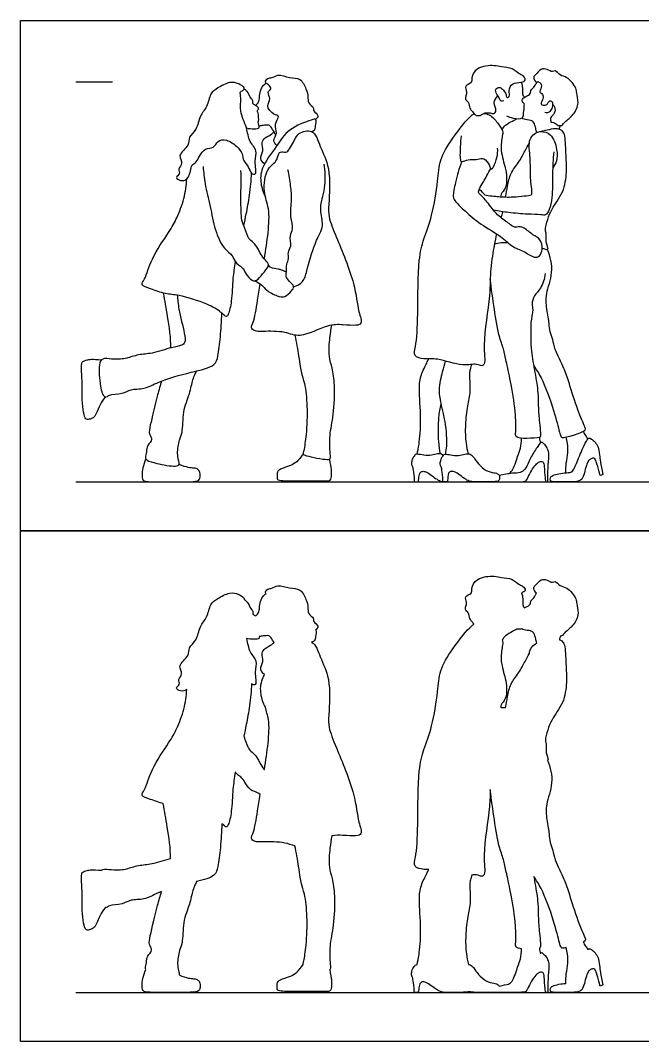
# Model space of a CAD drawing. Header units: millimetres. Extents: x 1 to 7, y 0.3 to 34.9.
# Drawn here: x 1.011 to 3.582, y 6.153 to 10.369 of the extents above; entities that cross this region are included whole.
import ezdxf

# ---------------------------------------------------------------- set-up
doc = ezdxf.new("R2010")
doc.units = ezdxf.units.MM
for name, color, linetype, true_color in [('AG-DIAGRAM', 7, 'Continuous', 0xfecc66), ('AG-GUIDE', 7, 'Continuous', 0xcccccc), ('AG-OUTLINE', 7, 'Continuous', 0x8000ff), ('AG-PEOPLE', 7, 'Continuous', 0x66ccff), ('X-VPRT', 6, 'Continuous', 0xff00ff)]:
    doc.layers.add(name, color=color, linetype=linetype, true_color=true_color)

msp = doc.modelspace()

# ---------------------------------------------------------------- linework, layer by layer
at = {"layer": 'AG-DIAGRAM'}
for points in [[(1.2399, 8.464), (6.2691, 8.464)], [(1.2399, 6.3558), (6.2691, 6.3558)]]:
    msp.add_lwpolyline(points, dxfattribs=at)
at = {"layer": 'AG-GUIDE'}
msp.add_lwpolyline([(1.2399, 10.115), (1.3923, 10.115)], dxfattribs=at)
at = {"layer": 'AG-OUTLINE'}
for points, knots in [([(3.243, 7.8265), (3.2442, 7.8267), (3.2516, 7.8286), (3.2623, 7.845), (3.2993, 7.8705), (3.3216, 7.9195), (3.308, 7.9608), (3.3104, 7.9816), (3.2719, 8.0315), (3.241, 8.0296), (3.2216, 8.0581), (3.2094, 8.0453), (3.1874, 8.06), (3.1612, 8.0639), (3.1415, 8.0356), (3.1278, 8.0279), (3.1375, 8.0091), (3.144, 8.0038), (3.1407, 7.9987), (3.1333, 7.9826), (3.1178, 7.9738), (3.1215, 7.9568), (3.1039, 7.9487), (3.0957, 7.9444), (3.0941, 7.9434), (3.0915, 7.9459), (3.0873, 7.9526), (3.0882, 7.9614), (3.087, 7.9886), (3.0839, 8), (3.0821, 8.0061), (3.0896, 8.0077), (3.1023, 8.0141), (3.0881, 8.0353), (3.0719, 8.0375), (3.0445, 8.0663), (2.9979, 8.0668), (2.9698, 8.077), (2.8952, 8.0707), (2.873, 8.0253), (2.8799, 8.0015), (2.8422, 7.9921), (2.8609, 7.965), (2.8435, 7.9355), (2.8655, 7.9249), (2.8659, 7.8973), (2.877, 7.8877), (2.8831, 7.8785), (2.8857, 7.8756), (2.8824, 7.8741), (2.8645, 7.862), (2.7927, 7.7723), (2.7421, 7.686), (2.7364, 7.5961), (2.7149, 7.4554), (2.6764, 7.3583), (2.6533, 7.268), (2.6547, 7.0519), (2.6481, 6.921), (2.633, 6.8732), (2.6708, 6.863), (2.6917, 6.8632), (2.6986, 6.8633), (2.6957, 6.8576), (2.6901, 6.8457), (2.6635, 6.7944), (2.6567, 6.7383), (2.6687, 6.6156), (2.6598, 6.5121), (2.6535, 6.4837), (2.6504, 6.4704), (2.6472, 6.4707), (2.6433, 6.4692), (2.6309, 6.4551), (2.6267, 6.4326), (2.628, 6.4234), (2.6369, 6.4036), (2.6387, 6.3558), (2.6448, 6.3558), (2.6508, 6.3558), (2.6568, 6.3558), (2.6582, 6.3864), (2.664, 6.3959), (2.6738, 6.4005), (2.6906, 6.3968), (2.7146, 6.3782), (2.7395, 6.361), (2.7487, 6.3576), (2.7573, 6.3567), (2.7573, 6.3564), (2.7573, 6.3561), (2.7573, 6.3558), (2.7634, 6.3558), (2.7694, 6.3558), (2.7754, 6.3558), (2.7754, 6.3558), (2.7754, 6.3559), (2.7754, 6.3559), (2.7824, 6.3558), (2.8067, 6.3558), (2.8514, 6.3558), (2.8633, 6.3578), (2.8658, 6.3586), (2.8688, 6.3577), (2.8792, 6.3558), (2.9055, 6.3558), (2.9333, 6.3558), (2.9409, 6.3558), (2.993, 6.3558), (3.0731, 6.3558), (3.0947, 6.3558), (3.1044, 6.363), (3.1169, 6.3936), (3.1379, 6.4249), (3.1509, 6.4365), (3.1608, 6.4401), (3.1702, 6.439), (3.1765, 6.431), (3.1761, 6.4007), (3.1806, 6.3558), (3.1839, 6.3558), (3.1873, 6.3558), (3.1906, 6.3558), (3.1906, 6.4022), (3.1938, 6.4503), (3.1962, 6.4691), (3.1903, 6.4916), (3.1792, 6.509), (3.1667, 6.52), (3.1645, 6.5204), (3.1611, 6.5173), (3.1602, 6.5163), (3.1592, 6.5195), (3.1575, 6.526), (3.1561, 6.5344), (3.1556, 6.5387), (3.1575, 6.5389), (3.1626, 6.5403), (3.1542, 6.6158), (3.1504, 6.6682), (3.1509, 6.7247), (3.141, 6.7855), (3.1339, 6.8249), (3.1323, 6.8339), (3.1434, 6.818), (3.1664, 6.7864), (3.2152, 6.655), (3.2371, 6.5652), (3.2442, 6.5419), (3.2484, 6.5378), (3.2584, 6.5391), (3.2656, 6.5406), (3.2681, 6.5316), (3.2719, 6.5131), (3.2756, 6.475), (3.2653, 6.4336), (3.2648, 6.4064), (3.2648, 6.3929), (3.2604, 6.3925), (3.245, 6.3913), (3.2215, 6.3861), (3.2005, 6.3777), (3.2005, 6.3669), (3.2005, 6.3558), (3.223, 6.3558), (3.2767, 6.3558), (3.3249, 6.3558), (3.3383, 6.3766), (3.3447, 6.4073), (3.3549, 6.4385), (3.3631, 6.4486), (3.3765, 6.4539), (3.384, 6.4522), (3.3904, 6.4444), (3.4066, 6.3819), (3.4102, 6.3832), (3.4139, 6.3844), (3.4176, 6.3857), (3.409, 6.4301), (3.4026, 6.4723), (3.401, 6.4992), (3.3858, 6.5197), (3.3688, 6.5345), (3.3628, 6.5366), (3.3588, 6.5358), (3.3563, 6.5332), (3.3527, 6.5376), (3.346, 6.5467), (3.3394, 6.5583), (3.3366, 6.5644), (3.3404, 6.5665), (3.3479, 6.5722), (3.3424, 6.5852), (3.3105, 6.6578), (3.2796, 6.761), (3.2608, 6.8211), (3.2178, 6.9006), (3.2129, 6.9412), (3.199, 6.9741), (3.1953, 7.0095), (3.1932, 7.0347), (3.1847, 7.0698), (3.1836, 7.1009), (3.1829, 7.1363), (3.2169, 7.2228), (3.2011, 7.2852), (3.1895, 7.315), (3.1904, 7.3151), (3.194, 7.3177), (3.1796, 7.3468), (3.1867, 7.3786), (3.1771, 7.3957), (3.1908, 7.4419), (3.2055, 7.4834), (3.2583, 7.5511), (3.2698, 7.636), (3.2652, 7.7097), (3.263, 7.7887), (3.2517, 7.8055), (3.2419, 7.8102), (3.2383, 7.8114), (3.2389, 7.8141), (3.2404, 7.8195), (3.2421, 7.8242), (3.243, 7.8265)], [1.723374, 1.723374, 1.723374, 1.723374, 1.772965, 2.039135, 2.418174, 2.825806, 3.182314, 3.442203, 3.866774, 4.179565, 4.471819, 4.660281, 4.936305, 5.215293, 5.533967, 5.738043, 6.022312, 6.022312, 6.022312, 6.2767, 6.510054, 6.715406, 6.984182, 7.056446, 7.056446, 7.056446, 7.24052, 7.409597, 7.699797, 7.945966, 7.945966, 7.945966, 8.17199, 8.417593, 8.645662, 8.989334, 9.364171, 9.682834, 10.152278, 10.528467, 10.779465, 11.070743, 11.348365, 11.648564, 11.890982, 12.172374, 12.408605, 12.545752, 12.545752, 12.545752, 12.682806, 13.305846, 13.881927, 14.412217, 15.087236, 15.659043, 16.201987, 17.040636, 17.698584, 18.040659, 18.390536, 18.55456, 18.55456, 18.55456, 18.803246, 19.217928, 19.648598, 20.281666, 20.858394, 21.219968, 21.219968, 21.219968, 21.284884, 21.368009, 21.451133, 21.534258, 21.617383, 21.617383, 21.617383, 21.857755, 21.857755, 21.857755, 21.940879, 22.024004, 22.107128, 22.190253, 22.273377, 22.353563, 22.353563, 22.353563, 22.354106, 22.354106, 22.354106, 22.594478, 22.594478, 22.594478, 22.594576, 22.594576, 22.594576, 22.636633, 22.719758, 22.757343, 22.757343, 22.757343, 22.798353, 22.881478, 22.913517, 22.913517, 22.913517, 23.028541, 23.143565, 23.258589, 23.373614, 23.488638, 23.603662, 23.718686, 23.833711, 23.948735, 24.063759, 24.063759, 24.063759, 24.095795, 24.095795, 24.095795, 24.208698, 24.3216, 24.434503, 24.547406, 24.660308, 24.773211, 24.804361, 24.804361, 24.804361, 24.983535, 25.185831, 25.185831, 25.185831, 25.292645, 25.762409, 26.200292, 26.613819, 27.133833, 27.291072, 27.291072, 27.291072, 27.722264, 28.394715, 28.916455, 29.168756, 29.299217, 29.475667, 29.475667, 29.475667, 29.774423, 30.121264, 30.490817, 30.851364, 30.851364, 30.851364, 30.892336, 30.990628, 31.088919, 31.187211, 31.285502, 31.383794, 31.482085, 31.580376, 31.678668, 31.776959, 31.875251, 31.973542, 32.071833, 32.170125, 32.268416, 32.268416, 32.268416, 32.305714, 32.305714, 32.305714, 32.404006, 32.502297, 32.600589, 32.69888, 32.797171, 32.869329, 32.869329, 32.869329, 33.102413, 33.355047, 33.355047, 33.355047, 33.473005, 33.667738, 34.135512, 34.729361, 35.192868, 35.720079, 36.081642, 36.414181, 36.747504, 37.034766, 37.371739, 37.683242, 38.013805, 38.546562, 39.100409, 39.100409, 39.100409, 39.167331, 39.475816, 39.800633, 40.038909, 40.414545, 40.799896, 41.314363, 41.832666, 42.333832, 42.8262, 43.084917, 43.208861, 43.208861, 43.208861, 43.372727, 43.526688, 43.526688, 43.526688, 43.526688]), ([(2.2982, 7.0026), (2.3147, 7.0054), (2.3462, 7.0042), (2.3955, 6.9996), (2.4269, 7.008), (2.4042, 7.0666), (2.3959, 7.1771), (2.3185, 7.3607), (2.2832, 7.4487), (2.2851, 7.5026), (2.2953, 7.6541), (2.2491, 7.733), (2.2327, 7.7935), (2.2147, 7.802), (2.2188, 7.8029), (2.2286, 7.8067), (2.2305, 7.8246), (2.2351, 7.8477), (2.231, 7.8516), (2.2304, 7.852), (2.235, 7.8559), (2.2482, 7.8683), (2.2192, 7.8857), (2.2255, 7.9022), (2.1971, 7.9186), (2.2014, 7.9468), (2.1926, 7.9778), (2.1691, 8.0254), (2.1235, 8.0217), (2.0754, 8.0415), (2.0519, 8.0218), (2.0329, 8.0246), (2.0219, 8.009), (2.0252, 8.0034), (2.0265, 8.002), (2.0214, 7.9986), (2.0114, 7.9907), (1.9995, 7.9628), (1.9998, 7.9384), (1.9945, 7.9205), (1.9866, 7.9129), (1.9824, 7.9099), (1.9792, 7.9118), (1.9736, 7.9153), (1.9704, 7.9193), (1.9726, 7.9305), (1.9625, 7.9401), (1.9488, 7.9689), (1.9401, 7.9751), (1.9359, 7.9785), (1.9368, 7.9806), (1.9351, 7.9862), (1.9122, 8.0016), (1.8748, 8.0097), (1.8265, 7.982), (1.7933, 7.96), (1.7856, 7.9021), (1.7495, 7.8682), (1.7433, 7.8093), (1.7035, 7.7809), (1.7124, 7.7432), (1.6559, 7.7054), (1.6871, 7.6709), (1.6596, 7.6483), (1.6743, 7.6265), (1.6473, 7.612), (1.6746, 7.5963), (1.6919, 7.6005), (1.6987, 7.607), (1.6973, 7.5795), (1.6901, 7.5258), (1.6584, 7.4439), (1.6253, 7.3851), (1.5503, 7.2802), (1.5301, 7.1966), (1.5042, 7.1657), (1.5507, 7.1535), (1.5846, 7.1397), (1.6013, 7.1351), (1.6077, 7.103), (1.6169, 7.04), (1.633, 6.948), (1.6309, 6.9082), (1.6075, 6.9021), (1.5538, 6.8834), (1.5016, 6.8829), (1.4509, 6.8652), (1.4252, 6.862), (1.3885, 6.8608), (1.358, 6.867), (1.3486, 6.861), (1.3472, 6.8598), (1.3073, 6.8632), (1.2841, 6.859), (1.2668, 6.8529), (1.2633, 6.843), (1.2639, 6.8039), (1.2681, 6.7376), (1.2652, 6.6966), (1.2721, 6.6372), (1.2809, 6.6117), (1.2953, 6.6133), (1.3126, 6.6189), (1.324, 6.633), (1.3408, 6.6774), (1.3514, 6.6923), (1.3624, 6.7064), (1.3649, 6.7059), (1.3712, 6.707), (1.3779, 6.7172), (1.4354, 6.7169), (1.466, 6.7411), (1.5254, 6.7363), (1.5611, 6.7586), (1.5909, 6.7706), (1.5949, 6.7721), (1.5894, 6.7545), (1.5726, 6.6973), (1.5483, 6.5916), (1.5401, 6.5548), (1.5616, 6.5293), (1.5328, 6.5069), (1.534, 6.4795), (1.5258, 6.4593), (1.5284, 6.452), (1.5296, 6.4502), (1.518, 6.425), (1.5107, 6.3726), (1.5189, 6.3601), (1.5342, 6.3558), (1.5795, 6.3558), (1.686, 6.3558), (1.7427, 6.3558), (1.7556, 6.3687), (1.7537, 6.3961), (1.7459, 6.4078), (1.7317, 6.4131), (1.7, 6.4136), (1.6666, 6.4276), (1.6685, 6.4321), (1.6646, 6.4474), (1.6581, 6.4729), (1.6666, 6.5306), (1.6831, 6.5576), (1.6812, 6.6514), (1.7115, 6.7161), (1.7221, 6.7759), (1.7325, 6.798), (1.7364, 6.8084), (1.7384, 6.8131), (1.7695, 6.8205), (1.8178, 6.8334), (1.8285, 6.8767), (1.8385, 6.9566), (1.8426, 7.0193), (1.8434, 7.052), (1.8513, 7.0451), (1.8629, 7.0337), (1.8727, 7.0509), (1.886, 7.1049), (1.8877, 7.1957), (1.8953, 7.2417), (1.899, 7.265), (1.8993, 7.2646), (1.9063, 7.2553), (1.9296, 7.2425), (1.9413, 7.2166), (1.964, 7.1876), (1.9766, 7.1853), (1.9801, 7.1858), (1.9877, 7.1822), (1.9955, 7.1777), (2.0023, 7.1728), (1.9984, 7.1497), (1.9881, 7.0878), (1.9778, 7.0184), (1.9613, 6.9917), (1.9805, 6.9764), (2.0158, 6.9766), (2.0968, 6.9787), (2.1315, 6.964), (2.1451, 6.9614), (2.1511, 6.9332), (2.1611, 6.8781), (2.167, 6.8325), (2.1713, 6.8027), (2.1886, 6.7586), (2.1978, 6.6632), (2.1944, 6.5583), (2.1836, 6.4884), (2.179, 6.4747), (2.1801, 6.4715), (2.1607, 6.4417), (2.1274, 6.4191), (2.079, 6.4093), (2.0715, 6.392), (2.0715, 6.3723), (2.0715, 6.363), (2.1029, 6.3592), (2.1413, 6.3592), (2.2246, 6.3592), (2.2776, 6.3592), (2.2927, 6.3592), (2.2986, 6.3827), (2.2967, 6.4103), (2.2893, 6.4497), (2.2899, 6.4503), (2.2935, 6.4552), (2.2897, 6.4857), (2.2876, 6.5521), (2.3068, 6.6306), (2.3115, 6.7505), (2.3016, 6.8253), (2.2833, 6.8724), (2.2896, 6.9521), (2.2947, 6.9855), (2.2982, 7.0026)], [-19.612568, -19.612568, -19.612568, -19.612568, -19.272643, -18.851804, -18.58237, -18.184563, -17.564283, -16.748074, -16.204864, -15.788221, -15.098216, -14.530145, -14.048838, -14.048838, -14.048838, -13.845514, -13.600803, -13.312925, -13.277885, -13.277885, -13.277885, -13.035056, -12.746289, -12.534416, -12.237794, -11.949002, -11.618419, -11.226289, -10.852995, -10.452116, -10.157907, -9.917256, -9.68139, -9.598267, -9.598267, -9.598267, -9.352985, -9.043619, -8.757929, -8.517041, -8.291417, -8.291417, -8.291417, -8.130934, -8.002276, -7.825717, -7.614344, -7.294627, -7.064776, -7.064776, -7.064776, -6.920699, -6.631673, -6.280864, -5.861771, -5.506335, -5.088541, -4.690232, -4.261866, -3.88865, -3.560681, -3.138197, -2.814169, -2.5184, -2.265257, -2.0157, -1.755173, -1.461108, -1.461108, -1.461108, -0.941577, -0.416052, 0.06038, 0.711293, 1.249293, 1.540074, 1.895264, 2.287207, 2.287207, 2.287207, 2.854316, 3.508766, 3.508766, 3.508766, 3.996565, 4.42646, 4.833976, 5.125439, 5.474206, 5.816751, 5.885004, 5.885004, 5.885004, 6.001001, 6.116998, 6.232995, 6.348992, 6.464989, 6.580986, 6.696983, 6.81298, 6.928977, 7.044974, 7.160971, 7.276968, 7.392965, 7.392965, 7.392965, 7.518879, 7.71056, 8.126801, 8.488097, 8.904411, 9.374611, 9.444988, 9.444988, 9.444988, 9.745303, 10.349345, 10.687803, 10.973024, 11.281722, 11.581937, 11.85681, 11.959371, 11.959371, 11.959371, 12.097212, 12.235053, 12.372894, 12.510734, 12.648575, 12.786416, 12.924257, 13.062098, 13.199939, 13.33778, 13.47562, 13.47562, 13.47562, 13.717662, 14.021298, 14.447891, 14.772912, 15.240769, 15.73693, 16.178252, 16.454775, 16.679578, 16.679578, 16.679578, 17.143317, 17.502605, 18.01299, 18.579731, 18.579731, 18.579731, 18.841725, 19.043023, 19.468715, 20.020437, 20.501729, 20.501729, 20.501729, 20.515538, 20.855008, 21.167467, 21.522015, 21.667247, 21.667247, 21.667247, 21.915551, 21.915551, 21.915551, 22.236208, 22.78527, 23.067697, 23.305973, 23.645926, 24.18669, 24.491426, 24.491426, 24.491426, 25.024109, 25.408777, 25.712389, 26.093705, 26.656457, 27.314137, 27.787086, 28.000976, 28.000976, 28.000976, 28.133757, 28.266537, 28.399318, 28.532099, 28.664879, 28.79766, 28.930441, 29.063221, 29.196002, 29.328783, 29.461564, 29.594344, 29.594344, 29.594344, 29.645537, 29.956636, 30.42632, 31.006273, 31.639112, 32.128108, 32.531913, 33.034016, 33.448461, 33.448461, 33.448461, 33.448461]), ([(3.1444, 7.7981), (3.1375, 7.7946), (3.1217, 7.7822), (3.1152, 7.764), (3.114, 7.7539), (3.114, 7.7537), (3.1081, 7.7433), (3.0955, 7.7226), (3.0716, 7.6731), (3.0343, 7.6308), (3.025, 7.5809), (3.0186, 7.5465), (3.016, 7.5318), (3.0081, 7.532), (3.001, 7.5324), (2.9947, 7.5328), (2.9953, 7.5364), (2.9961, 7.5461), (3.0206, 7.5665), (3.0206, 7.6155), (3.0159, 7.6522), (2.9927, 7.7224), (3.0015, 7.7824), (3.0057, 7.7989), (3.0023, 7.8077), (3.0015, 7.8094), (3.0054, 7.8161), (3.0138, 7.8295), (3.0448, 7.8454), (3.0563, 7.8523), (3.0623, 7.8555), (3.0702, 7.8547), (3.0778, 7.8549), (3.0826, 7.857), (3.0858, 7.8553), (3.0919, 7.8512), (3.1213, 7.8499), (3.135, 7.8392), (3.1401, 7.8158), (3.1432, 7.8042), (3.1444, 7.7981)], [-4.494518, -4.494518, -4.494518, -4.494518, -4.203947, -3.901916, -3.894436, -3.894436, -3.894436, -3.555866, -3.138683, -2.716331, -2.299021, -1.972444, -1.972444, -1.972444, -1.802558, -1.802558, -1.802558, -1.623656, -1.302336, -0.922961, -0.571251, -0.084777, 0.351505, 0.611488, 0.669172, 0.669172, 0.669172, 0.942084, 1.26976, 1.526465, 1.526465, 1.526465, 1.715227, 1.715227, 1.715227, 1.899486, 2.175576, 2.405635, 2.696536, 2.940911, 2.940911, 2.940911, 2.940911]), ([(2.0235, 7.5336), (2.0275, 7.5165), (2.0419, 7.4755), (2.0362, 7.386), (2.0255, 7.3138), (2.0193, 7.2757), (2.0191, 7.2759), (2.0118, 7.2846), (2.0001, 7.3021), (1.9937, 7.3194), (1.9742, 7.3462), (1.9519, 7.358), (1.9427, 7.3924), (1.9357, 7.4095), (1.9342, 7.4134), (1.9378, 7.4297), (1.9448, 7.463), (1.9597, 7.5411), (1.9648, 7.6), (1.9662, 7.6303), (1.9711, 7.6257), (1.9916, 7.6203), (1.9745, 7.6814), (1.994, 7.7241), (1.9536, 7.7604), (1.9508, 7.7968), (1.9448, 7.8172), (1.9553, 7.8136), (1.9754, 7.8131), (1.9981, 7.8143), (1.9981, 7.8225), (1.9978, 7.8248), (2.0033, 7.826), (2.0139, 7.8272), (2.0381, 7.8304), (2.0472, 7.8206), (2.0557, 7.8065), (2.0593, 7.8002), (2.0562, 7.7976), (2.0502, 7.7919), (2.0218, 7.7769), (2.0046, 7.7567), (2.0189, 7.7215), (1.9961, 7.6908), (2.0129, 7.674), (2.0202, 7.6685), (2.017, 7.6625), (2.0032, 7.6335), (2.002, 7.5879), (2.0143, 7.5502), (2.0235, 7.5336)], [-10.996658, -10.996658, -10.996658, -10.996658, -10.646026, -10.077245, -9.519988, -9.519988, -9.519988, -9.511789, -9.190842, -8.940678, -8.621212, -8.337064, -7.959011, -7.843329, -7.843329, -7.843329, -7.438413, -6.931673, -6.385491, -6.385491, -6.385491, -6.157394, -5.75179, -5.366223, -4.981648, -4.545711, -4.545711, -4.545711, -4.21598, -3.957813, -3.873085, -3.873085, -3.873085, -3.636666, -3.365593, -3.16385, -2.885626, -2.885626, -2.885626, -2.686359, -2.365043, -2.085127, -1.75271, -1.427062, -1.126322, -1.126322, -1.126322, -1.008768, -0.552075, -0.121114, -0.121114, -0.121114, -0.121114]), ([(2.9527, 7.1928), (2.9573, 7.1512), (2.9687, 7.0721), (2.9884, 6.9528), (3.0101, 6.8999), (3.0204, 6.8422), (3.0407, 6.7567), (3.0583, 6.6347), (3.0597, 6.566), (3.055, 6.5409), (3.0717, 6.5363), (3.0815, 6.5353), (3.0816, 6.5217), (3.0786, 6.4927), (3.0655, 6.4627), (3.0466, 6.3991), (3.0338, 6.393), (3.0286, 6.3893), (3.0187, 6.3879), (3.0062, 6.3856), (2.9897, 6.3814), (2.9886, 6.3838), (2.9843, 6.389), (2.9709, 6.3934), (2.9351, 6.3984), (2.9012, 6.4311), (2.8836, 6.458), (2.8779, 6.4633), (2.872, 6.4694), (2.8649, 6.4709), (2.8623, 6.4711), (2.8587, 6.4857), (2.8524, 6.5159), (2.8489, 6.5921), (2.8595, 6.6694), (2.8731, 6.7278), (2.8662, 6.803), (2.8706, 6.8197), (2.874, 6.8339), (2.8762, 6.8403), (2.8838, 6.8409), (2.9005, 6.842), (2.9167, 6.8316), (2.9348, 6.8448), (2.9185, 6.9304), (2.9503, 7.1), (2.9521, 7.1719), (2.9527, 7.1928)], [-10.164026, -10.164026, -10.164026, -10.164026, -9.530428, -8.914366, -8.491909, -8.072616, -7.53741, -6.898185, -6.430971, -6.176695, -5.955318, -5.955318, -5.955318, -5.593625, -5.253325, -4.805608, -4.558913, -4.558913, -4.558913, -4.514881, -4.514881, -4.514881, -4.46243, -4.379306, -4.296181, -4.213056, -4.129932, -4.046807, -3.963683, -3.92271, -3.92271, -3.92271, -3.54244, -3.050105, -2.551227, -2.09873, -1.620331, -1.384247, -1.129747, -1.129747, -1.129747, -0.952264, -0.690241, -0.483971, 0.017197, 0.823146, 1.175308, 1.175308, 1.175308, 1.175308])]:
    msp.add_open_spline(points, degree=3, knots=knots, dxfattribs=at)
at = {"layer": 'AG-PEOPLE'}
for points, knots in [([(3.0084, 10.037), (3.0054, 10.0354), (2.9963, 10.0316), (2.9904, 10.0498), (2.9785, 10.0625), (2.9704, 10.0871), (2.9913, 10.0951), (3.0036, 10.0863), (3.0193, 10.0636), (3.0197, 10.0473), (3.0354, 10.055), (3.0271, 10.0792), (3.0414, 10.1131), (3.078, 10.1111), (3.1029, 10.1214), (3.0881, 10.1435), (3.0719, 10.1457), (3.0445, 10.1745), (2.9979, 10.175), (2.9698, 10.1852), (2.8952, 10.1789), (2.873, 10.1335), (2.8799, 10.1097), (2.8422, 10.1003), (2.8609, 10.0732), (2.8435, 10.0437), (2.8655, 10.0331), (2.8659, 10.0055), (2.8792, 9.994), (2.8917, 9.9726), (2.9167, 9.9773), (2.9244, 9.9872), (2.9521, 9.9894), (2.9674, 9.9814), (2.9817, 9.9977), (2.9621, 10.029), (2.9764, 10.0494), (2.9839, 10.057)], [0, 0, 0, 0, 0.181875, 0.403741, 0.653415, 0.913654, 1.141723, 1.355351, 1.655979, 1.852098, 2.027298, 2.300444, 2.616815, 2.951833, 3.205553, 3.451156, 3.679225, 4.022897, 4.397734, 4.716397, 5.185841, 5.56203, 5.813028, 6.104306, 6.381927, 6.682127, 6.924545, 7.205937, 7.442168, 7.709436, 7.969016, 8.16857, 8.456134, 8.681058, 8.89718, 9.224784, 9.513679, 9.513679, 9.513679, 9.513679]), ([(3.2102, 10.0233), (3.2138, 10.0198), (3.2205, 10.0117), (3.2215, 9.9839), (3.1986, 9.9704), (3.2028, 9.9542), (3.2027, 9.9473), (3.2176, 9.9497), (3.228, 9.9353), (3.2488, 9.9325), (3.2623, 9.9532), (3.2993, 9.9787), (3.3216, 10.0277), (3.308, 10.069), (3.3104, 10.0898), (3.2719, 10.1397), (3.241, 10.1378), (3.2216, 10.1663), (3.2094, 10.1535), (3.1874, 10.1682), (3.1612, 10.1721), (3.1415, 10.1438), (3.1278, 10.1361), (3.1375, 10.1173), (3.144, 10.112)], [0, 0, 0, 0, 0.219838, 0.500028, 0.773649, 0.987578, 1.113035, 1.305536, 1.539199, 1.772965, 2.039135, 2.418174, 2.825806, 3.182314, 3.442203, 3.866774, 4.179565, 4.471819, 4.660281, 4.936305, 5.215293, 5.533967, 5.738043, 6.022312, 6.022312, 6.022312, 6.022312]), ([(2.0711, 9.8526), (2.0653, 9.8581), (2.0515, 9.8733), (2.0767, 9.9044), (2.0561, 9.9387), (2.0877, 9.9764), (2.0556, 9.9785), (2.022, 10.0157), (2.051, 10.0451), (2.0269, 10.0716), (2.052, 10.0861), (2.0367, 10.1039), (2.0189, 10.1129), (2.0329, 10.1328), (2.0519, 10.13), (2.0754, 10.1497), (2.1235, 10.1299), (2.1691, 10.1336), (2.1926, 10.086), (2.2014, 10.055), (2.1971, 10.0268), (2.2255, 10.0104), (2.2192, 9.9939), (2.2482, 9.9765), (2.235, 9.9641), (2.2304, 9.9602)], [0, 0, 0, 0, 0.279466, 0.605293, 0.949173, 1.285133, 1.548662, 1.921015, 2.243088, 2.533772, 2.783361, 3.028713, 3.26416, 3.500027, 3.740678, 4.034886, 4.435765, 4.80906, 5.201189, 5.531772, 5.820564, 6.117186, 6.32906, 6.617826, 6.860655, 6.860655, 6.860655, 6.860655]), ([(1.9359, 10.0867), (1.9348, 10.0837), (1.9279, 10.0773), (1.917, 10.0763), (1.9247, 10.0435), (1.9152, 9.9926), (1.9491, 9.9267), (1.9536, 9.8686), (1.994, 9.8323), (1.9745, 9.7896), (1.9916, 9.7285), (1.961, 9.7366), (1.9553, 9.7673), (1.9307, 9.7881), (1.9302, 9.8198), (1.9063, 9.8506), (1.865, 9.879), (1.8247, 9.8748), (1.8118, 9.8395), (1.7724, 9.8436), (1.7506, 9.8085), (1.7392, 9.7823), (1.7164, 9.772), (1.7153, 9.7463), (1.7024, 9.7113), (1.6746, 9.7045), (1.6473, 9.7202), (1.6743, 9.7347), (1.6596, 9.7565), (1.6871, 9.7791), (1.6559, 9.8136), (1.7124, 9.8514), (1.7035, 9.8891), (1.7433, 9.9175), (1.7495, 9.9764), (1.7856, 10.0103), (1.7933, 10.0682), (1.8265, 10.0902), (1.8748, 10.1179), (1.9122, 10.1098), (1.9351, 10.0944), (1.9368, 10.0888), (1.9359, 10.0867)], [0, 0, 0, 0, 0.196616, 0.357083, 0.655431, 1.072294, 1.559553, 1.995491, 2.380066, 2.765633, 3.171236, 3.399333, 3.712886, 4.029161, 4.336619, 4.689444, 5.092079, 5.428003, 5.745949, 6.074313, 6.427719, 6.734733, 6.998095, 7.278812, 7.617711, 7.911776, 8.172303, 8.42186, 8.675003, 8.970772, 9.2948, 9.717284, 10.045253, 10.418469, 10.846835, 11.245144, 11.662938, 12.018374, 12.437467, 12.788276, 13.077302, 13.221379, 13.221379, 13.221379, 13.221379]), ([(1.9448, 9.9254), (1.9553, 9.9218), (1.9754, 9.9213), (2.0042, 9.9228), (1.9911, 9.9492), (1.9981, 9.9612), (1.9933, 9.9709), (1.9964, 9.9808), (1.9906, 9.9912), (1.9901, 9.9964), (1.9961, 10.0022), (1.9941, 10.011), (1.9851, 10.0165), (1.9739, 10.0231), (1.9704, 10.0275), (1.9726, 10.0387), (1.9625, 10.0483), (1.9488, 10.0771), (1.9401, 10.0833), (1.9359, 10.0867)], [0, 0, 0, 0, 0.32973, 0.587898, 0.854945, 1.061946, 1.237702, 1.417966, 1.610388, 1.734457, 1.889615, 2.047124, 2.234192, 2.440043, 2.568701, 2.74526, 2.956633, 3.27635, 3.506201, 3.506201, 3.506201, 3.506201]), ([(1.9824, 10.0181), (1.9866, 10.0211), (1.9945, 10.0287), (1.9998, 10.0466), (1.9995, 10.071), (2.0114, 10.0989), (2.0214, 10.1068), (2.0265, 10.1102)], [0, 0, 0, 0, 0.225624, 0.466513, 0.752202, 1.061569, 1.30685, 1.30685, 1.30685, 1.30685]), ([(3.0197, 9.9749), (3.0285, 9.9706), (3.0449, 9.9653), (3.0895, 9.9599), (3.0897, 9.9819), (3.0894, 9.991), (3.0943, 10.0039), (3.0923, 10.013), (3.0931, 10.021), (3.0947, 10.0254), (3.0828, 10.0314), (3.0846, 10.0464), (3.0988, 10.0546), (3.1215, 10.065), (3.1178, 10.082), (3.1338, 10.0911), (3.1435, 10.1133), (3.1501, 10.1182), (3.1569, 10.1112), (3.1639, 10.1096), (3.1647, 10.0861), (3.1529, 10.0742), (3.1713, 10.0643), (3.1721, 10.0471), (3.1603, 10.024), (3.1666, 10.0195), (3.1865, 10.0174), (3.191, 10.0305), (3.2016, 10.04), (3.2113, 10.0326), (3.2098, 10.0154), (3.2036, 9.9958), (3.1892, 9.9852), (3.1813, 9.9871), (3.178, 9.9884)], [0, 0, 0, 0, 0.305764, 0.652226, 0.874484, 1.052147, 1.255792, 1.430761, 1.587696, 1.695327, 1.882572, 2.078798, 2.308837, 2.577612, 2.782965, 3.016318, 3.29428, 3.4341, 3.595195, 3.736785, 3.995993, 4.201577, 4.422619, 4.655014, 4.929788, 5.062137, 5.297826, 5.499819, 5.695674, 5.861933, 6.090355, 6.349703, 6.575647, 6.76113, 6.76113, 6.76113, 6.76113]), ([(3.0941, 10.0516), (3.0915, 10.0541), (3.0873, 10.0608), (3.0882, 10.0696), (3.087, 10.0968), (3.0839, 10.1082), (3.0821, 10.1143)], [0, 0, 0, 0, 0.1840742, 0.3531509, 0.6433509, 0.8895206, 0.8895206, 0.8895206, 0.8895206]), ([(2.2147, 9.9102), (2.2188, 9.9111), (2.2286, 9.9149), (2.2305, 9.9328), (2.2369, 9.9649), (2.2071, 9.9567), (2.1143, 9.9218), (2.0715, 9.8494), (2.0038, 9.7632), (2.002, 9.6961), (2.0143, 9.6584), (2.0235, 9.6418)], [0, 0, 0, 0, 0.203323, 0.448035, 0.735913, 0.990214, 1.551932, 2.089549, 2.678737, 3.135431, 3.566392, 3.566392, 3.566392, 3.566392]), ([(2.9781, 9.4882), (2.9749, 9.4723), (2.969, 9.4399), (2.9507, 9.3386), (2.9551, 9.2336), (2.9185, 9.0386), (2.9348, 8.953), (2.9167, 8.9398), (2.8942, 8.9543), (2.8361, 8.9376), (2.7353, 8.9769), (2.6823, 8.9682), (2.633, 8.9814), (2.6481, 9.0292), (2.6547, 9.1601), (2.6533, 9.3762), (2.6764, 9.4665), (2.7149, 9.5636), (2.7364, 9.7043), (2.7421, 9.7942), (2.7927, 9.8805), (2.8645, 9.9702), (2.8824, 9.9823), (2.8857, 9.9838)], [0, 0, 0, 0, 0.395034, 0.950892, 1.551412, 2.357361, 2.858529, 3.064799, 3.326822, 3.756705, 4.339956, 4.76523, 5.115108, 5.457182, 6.11513, 6.953779, 7.496724, 8.068531, 8.743549, 9.273839, 9.849921, 10.472961, 10.610015, 10.610015, 10.610015, 10.610015]), ([(2.9259, 9.9852), (2.9336, 9.984), (2.959, 9.9774), (2.9814, 9.947), (3.0074, 9.9135), (3.0015, 9.8906), (2.9927, 9.8306), (3.0159, 9.7604), (3.0206, 9.7237), (3.0206, 9.6747), (2.9961, 9.6543), (2.9953, 9.6446), (2.9947, 9.641)], [10.983908, 10.983908, 10.983908, 10.983908, 11.155152, 11.546874, 11.899623, 12.159606, 12.595889, 13.082362, 13.434072, 13.813448, 14.134768, 14.31367, 14.31367, 14.31367, 14.31367]), ([(3.0015, 9.9176), (3.0054, 9.9243), (3.0138, 9.9377), (3.0448, 9.9536), (3.0563, 9.9605), (3.0623, 9.9637)], [0, 0, 0, 0, 0.2729121, 0.6005885, 0.8572932, 0.8572932, 0.8572932, 0.8572932]), ([(3.1444, 9.9063), (3.1432, 9.9124), (3.1401, 9.924), (3.135, 9.9474), (3.1213, 9.9581), (3.0919, 9.9594), (3.0858, 9.9635), (3.0826, 9.9652)], [0, 0, 0, 0, 0.244375, 0.535276, 0.765335, 1.041425, 1.225684, 1.225684, 1.225684, 1.225684]), ([(2.0193, 9.3839), (2.0255, 9.422), (2.0362, 9.4942), (2.0424, 9.5924), (2.0124, 9.66), (2.024, 9.7594), (2.0762, 9.7872), (2.0758, 9.8287), (2.1028, 9.8261), (2.115, 9.8211), (2.1451, 9.8764), (2.1574, 9.9047), (2.1994, 9.9174), (2.2147, 9.9102), (2.2327, 9.9017), (2.2491, 9.8412), (2.2953, 9.7623), (2.2851, 9.6108), (2.2832, 9.5569), (2.3185, 9.4689), (2.3959, 9.2853), (2.4042, 9.1748), (2.4269, 9.1162), (2.3955, 9.1078), (2.3406, 9.113), (2.2797, 9.1147), (2.1659, 9.0531), (2.1076, 9.0872), (2.0158, 9.0848), (1.9805, 9.0846), (1.9613, 9.0999), (1.9778, 9.1266), (1.9881, 9.196), (1.9984, 9.2579), (2.0023, 9.281)], [9.519988, 9.519988, 9.519988, 9.519988, 10.077245, 10.646026, 11.139892, 11.68593, 12.105577, 12.42698, 12.683427, 12.867952, 13.297257, 13.637041, 14.048838, 14.048838, 14.048838, 14.530145, 15.098216, 15.788221, 16.204864, 16.748074, 17.564283, 18.184563, 18.58237, 18.851804, 19.272643, 19.730966, 20.354265, 20.816786, 21.357551, 21.697504, 21.935779, 22.218207, 22.767268, 23.087925, 23.087925, 23.087925, 23.087925]), ([(2.0663, 9.8948), (2.0641, 9.8994), (2.0597, 9.9081), (2.0472, 9.9288), (2.0381, 9.9386), (2.0139, 9.9354), (2.0033, 9.9342), (1.9978, 9.933)], [0, 0, 0, 0, 0.22396, 0.502183, 0.703926, 0.975, 1.211418, 1.211418, 1.211418, 1.211418]), ([(2.9073, 9.672), (2.9116, 9.6682), (2.9209, 9.6607), (2.928, 9.6459), (2.962, 9.6443), (2.9893, 9.6411), (3.0445, 9.6378), (3.1214, 9.647), (3.1249, 9.6529), (3.125, 9.6747), (3.1183, 9.7114), (3.1193, 9.7446), (3.1169, 9.8203), (3.1112, 9.8613), (3.1217, 9.8904), (3.1441, 9.9079), (3.163, 9.9124), (3.2092, 9.9029), (3.2297, 9.8369), (3.2298, 9.7891), (3.2174, 9.7686), (3.2105, 9.7599)], [0, 0, 0, 0, 0.235891, 0.452417, 0.765899, 1.064538, 1.504332, 1.98852, 2.110082, 2.362038, 2.707794, 3.042713, 3.533294, 3.901916, 4.203947, 4.494518, 4.739952, 5.099531, 5.556231, 5.946694, 6.271428, 6.271428, 6.271428, 6.271428]), ([(3.1667, 9.4282), (3.1742, 9.4261), (3.1856, 9.4229), (3.1957, 9.4225), (3.1796, 9.455), (3.1867, 9.4868), (3.1771, 9.5039), (3.1908, 9.5501), (3.2055, 9.5916), (3.2583, 9.6593), (3.2698, 9.7442), (3.2652, 9.8179), (3.263, 9.8969), (3.2495, 9.9168), (3.2221, 9.9252), (3.1875, 9.9144), (3.171, 9.912), (3.1628, 9.9104)], [1.230947, 1.230947, 1.230947, 1.230947, 1.399037, 1.547614, 1.8561, 2.180916, 2.419192, 2.794829, 3.18018, 3.694646, 4.212949, 4.714115, 5.206483, 5.465201, 5.752642, 6.091167, 6.375243, 6.375243, 6.375243, 6.375243]), ([(3.2383, 9.9196), (3.2389, 9.9223), (3.2404, 9.9277), (3.2421, 9.9324), (3.243, 9.9347)], [0, 0, 0, 0, 0.163866, 0.3178265, 0.3178265, 0.3178265, 0.3178265]), ([(2.0202, 9.7767), (2.0129, 9.7822), (1.9961, 9.799), (2.0189, 9.8297), (2.0046, 9.8649), (2.0218, 9.8851), (2.0502, 9.9001), (2.0562, 9.9058), (2.0593, 9.9084)], [0, 0, 0, 0, 0.30074, 0.626388, 0.958806, 1.238721, 1.560037, 1.759305, 1.759305, 1.759305, 1.759305]), ([(2.8321, 9.893), (2.8303, 9.8774), (2.8292, 9.8507), (2.8254, 9.7872), (2.8386, 9.7844), (2.8613, 9.7971), (2.8944, 9.7918), (2.9206, 9.8044), (2.9463, 9.7832), (2.9546, 9.7485), (2.9691, 9.767), (2.9824, 9.8036), (2.9838, 9.8286), (2.9831, 9.8413)], [0, 0, 0, 0, 0.388336, 0.81528, 0.974393, 1.253584, 1.581402, 1.869336, 2.182299, 2.476541, 2.683809, 3.043487, 3.393525, 3.393525, 3.393525, 3.393525]), ([(3.2147, 9.826), (3.2126, 9.7958), (3.2081, 9.7375), (3.2107, 9.6397), (3.199, 9.591), (3.1831, 9.5615), (3.1584, 9.5683), (3.1049, 9.5681), (3.0277, 9.575), (2.9872, 9.5814), (2.9668, 9.5852)], [0, 0, 0, 0, 0.53898, 1.096249, 1.499289, 1.793173, 2.04969, 2.463998, 2.966505, 3.412078, 3.412078, 3.412078, 3.412078]), ([(3.016, 9.64), (3.0186, 9.6547), (3.025, 9.6891), (3.0343, 9.739), (3.0716, 9.7813), (3.0955, 9.8308), (3.1081, 9.8515), (3.114, 9.8619)], [0.790708, 0.790708, 0.790708, 0.790708, 1.117285, 1.534595, 1.956948, 2.374131, 2.712701, 2.712701, 2.712701, 2.712701]), ([(2.8342, 9.7858), (2.8236, 9.758), (2.8095, 9.7039), (2.7956, 9.6421), (2.8093, 9.618), (2.8524, 9.5785), (2.912, 9.5251), (2.9967, 9.4811), (3.0432, 9.4314), (3.097, 9.4152), (3.132, 9.3876), (3.1598, 9.3937), (3.1697, 9.4253), (3.1622, 9.4684), (3.128, 9.4817), (3.0947, 9.5127), (3.0739, 9.5195), (3.0507, 9.5111), (3.0298, 9.5326), (2.985, 9.5583), (2.9475, 9.6122), (2.9146, 9.6474), (2.9022, 9.6575), (2.9079, 9.6759), (2.9252, 9.7032), (2.9446, 9.739), (2.9548, 9.7573)], [0, 0, 0, 0, 0.53406, 0.96844, 1.247258, 1.668918, 2.185152, 2.737632, 3.199855, 3.620091, 3.988224, 4.254562, 4.564888, 4.921176, 5.25631, 5.635283, 5.892962, 6.150829, 6.441855, 6.847895, 7.315857, 7.705149, 7.91055, 8.133727, 8.458045, 8.906631, 8.906631, 8.906631, 8.906631]), ([(1.7664, 9.7658), (1.768, 9.7417), (1.7723, 9.6929), (1.7972, 9.6003), (1.8123, 9.506), (1.8485, 9.4258), (1.8883, 9.4024), (1.8958, 9.3693), (1.9296, 9.3507), (1.9413, 9.3248), (1.9668, 9.2923), (1.9898, 9.2938), (2.0116, 9.3219), (2.0372, 9.3517), (2.037, 9.3657), (2.0175, 9.3842), (2.0001, 9.4103), (1.9937, 9.4276), (1.9742, 9.4544), (1.9519, 9.4662), (1.9399, 9.5108), (1.9238, 9.5432), (1.9241, 9.5819), (1.9199, 9.6366), (1.925, 9.7003), (1.9234, 9.733), (1.9225, 9.7493)], [0, 0, 0, 0, 0.487106, 1.044816, 1.615463, 2.142047, 2.514256, 2.830079, 3.169549, 3.482007, 3.836556, 4.079895, 4.422282, 4.778688, 4.969997, 5.261377, 5.582325, 5.832489, 6.151954, 6.436103, 6.814156, 7.160856, 7.508635, 7.935289, 8.393592, 8.794152, 8.794152, 8.794152, 8.794152]), ([(1.9801, 9.294), (1.9903, 9.2891), (2.0107, 9.277), (2.0266, 9.2535), (2.0717, 9.23), (2.1046, 9.2231), (2.13, 9.2504), (2.1463, 9.2711), (2.1219, 9.2897), (2.1067, 9.3123), (2.1116, 9.329), (2.1081, 9.3636), (2.1235, 9.3842), (2.1135, 9.4121), (2.1345, 9.4373), (2.1206, 9.4806), (2.1423, 9.5096), (2.1232, 9.5589), (2.1346, 9.6293), (2.128, 9.6853), (2.1215, 9.7301), (2.1167, 9.7519)], [0, 0, 0, 0, 0.332721, 0.638849, 1.04272, 1.361462, 1.700726, 1.964182, 2.256619, 2.548851, 2.781417, 3.111743, 3.39305, 3.680984, 3.991222, 4.357797, 4.679861, 5.079005, 5.560767, 5.994263, 6.46242, 6.46242, 6.46242, 6.46242]), ([(2.14, 9.2695), (2.1537, 9.2731), (2.1834, 9.2883), (2.1944, 9.3367), (2.2252, 9.4462), (2.2529, 9.4958), (2.2636, 9.5323), (2.2463, 9.5942), (2.262, 9.6432), (2.272, 9.6903), (2.2713, 9.7478), (2.2664, 9.7761)], [0, 0, 0, 0, 0.373222, 0.771358, 1.385153, 1.81797, 2.158218, 2.607571, 3.012549, 3.409651, 3.940522, 3.940522, 3.940522, 3.940522]), ([(1.899, 9.3732), (1.8953, 9.3499), (1.8877, 9.3039), (1.886, 9.2131), (1.8727, 9.1591), (1.8625, 9.1412), (1.8367, 9.1689), (1.7824, 9.1999), (1.6676, 9.2376), (1.6103, 9.2371), (1.5536, 9.261), (1.5042, 9.2739), (1.5301, 9.3048), (1.5503, 9.3884), (1.6253, 9.4933), (1.6584, 9.5521), (1.6901, 9.634), (1.6973, 9.6877), (1.6987, 9.7152)], [0, 0, 0, 0, 0.481291, 1.033014, 1.458706, 1.660003, 1.962865, 2.432798, 3.058773, 3.496215, 3.951525, 4.306715, 4.597497, 5.135496, 5.78641, 6.262841, 6.788366, 7.307898, 7.307898, 7.307898, 7.307898]), ([(1.9342, 9.5216), (1.9378, 9.5379), (1.9448, 9.5712), (1.9597, 9.6493), (1.9648, 9.7082), (1.9662, 9.7385)], [0, 0, 0, 0, 0.404916, 0.911656, 1.457839, 1.457839, 1.457839, 1.457839]), ([(2.97, 9.4455), (2.9794, 9.4482), (2.9897, 9.4523), (3.0143, 9.4527), (3.0243, 9.4523)], [0, 0, 0, 0, 0.3059565, 0.4753046, 0.4753046, 0.4753046, 0.4753046]), ([(3.1323, 8.9421), (3.1434, 8.9262), (3.1664, 8.8946), (3.2152, 8.7632), (3.2371, 8.6734), (3.2442, 8.6501), (3.2501, 8.6444), (3.2969, 8.6559), (3.35, 8.6756), (3.3424, 8.6934), (3.3105, 8.766), (3.2796, 8.8692), (3.2608, 8.9293), (3.2178, 9.0088), (3.2129, 9.0494), (3.199, 9.0823), (3.1953, 9.1177), (3.1932, 9.1429), (3.1847, 9.178), (3.1836, 9.2091), (3.1829, 9.2445), (3.2169, 9.331), (3.2011, 9.3934), (3.1895, 9.4232)], [0, 0, 0, 0, 0.431192, 1.103643, 1.625383, 1.877685, 2.008146, 2.400731, 2.811933, 3.006666, 3.47444, 4.068289, 4.531796, 5.059007, 5.420569, 5.753109, 6.086432, 6.373694, 6.710667, 7.02217, 7.352733, 7.88549, 8.439337, 8.439337, 8.439337, 8.439337]), ([(2.0364, 9.3569), (2.0387, 9.3544), (2.0426, 9.348), (2.0774, 9.3434), (2.0882, 9.3402), (2.1035, 9.3334), (2.1101, 9.3291)], [0, 0, 0, 0, 0.1837129, 0.5112106, 0.7192556, 0.9973006, 0.9973006, 0.9973006, 0.9973006]), ([(3.1799, 9.3239), (3.177, 9.303), (3.164, 9.2613), (3.1332, 9.2355), (3.1224, 9.1964), (3.1316, 9.1751), (3.1175, 9.1217), (3.1219, 9.0873), (3.1192, 9.0503), (3.1214, 9.001), (3.1376, 8.9147), (3.1509, 8.8329), (3.1504, 8.7764), (3.1542, 8.724), (3.1627, 8.6471), (3.1533, 8.647), (3.1042, 8.6407), (3.0542, 8.645), (3.0597, 8.6742), (3.0583, 8.7429), (3.0407, 8.8649), (3.0204, 8.9504), (3.0101, 9.0081), (2.9884, 9.061), (2.9687, 9.1803), (2.9573, 9.2594), (2.9527, 9.301)], [0, 0, 0, 0, 0.449824, 0.808953, 1.147333, 1.417136, 1.827248, 2.166507, 2.500628, 2.895997, 3.430222, 3.950236, 4.363764, 4.801647, 5.271411, 5.397078, 5.799858, 6.176695, 6.430971, 6.898185, 7.53741, 8.072616, 8.491909, 8.914366, 9.530428, 10.164026, 10.164026, 10.164026, 10.164026]), ([(1.6596, 9.2344), (1.6612, 9.2149), (1.6636, 9.1778), (1.6897, 9.0808), (1.694, 9.0394), (1.676, 9.0244), (1.6335, 9.0196), (1.5552, 8.9916), (1.5016, 8.9911), (1.4509, 8.9734), (1.4252, 8.9702), (1.3885, 8.969), (1.3486, 8.9771), (1.3331, 8.9446), (1.339, 8.8615), (1.3539, 8.8131), (1.3706, 8.8144), (1.3779, 8.8254), (1.4354, 8.8251), (1.466, 8.8493), (1.5254, 8.8445), (1.5837, 8.8809), (1.712, 8.9166), (1.817, 8.9381), (1.8285, 8.9849), (1.8385, 9.0648), (1.8426, 9.1275), (1.8434, 9.1602)], [0, 0, 0, 0, 0.437394, 1.012624, 1.366095, 1.60828, 1.978861, 2.50175, 2.931645, 3.339161, 3.630624, 3.97939, 4.321936, 4.624578, 5.161003, 5.548212, 5.73399, 5.92567, 6.341912, 6.703207, 7.119522, 7.589722, 8.264719, 8.835477, 9.194765, 9.70515, 10.271891, 10.271891, 10.271891, 10.271891]), ([(1.6013, 9.2433), (1.6077, 9.2112), (1.6169, 9.1482), (1.633, 9.0562), (1.6309, 9.0164)], [0, 0, 0, 0, 0.567108, 1.221559, 1.221559, 1.221559, 1.221559]), ([(2.1451, 9.0696), (2.1511, 9.0414), (2.1611, 8.9863), (2.167, 8.9407), (2.1713, 8.9109), (2.1886, 8.8668), (2.1978, 8.7714), (2.1944, 8.6665), (2.1836, 8.5966), (2.1775, 8.5783), (2.1944, 8.5691), (2.2773, 8.5536), (2.2942, 8.5578), (2.2897, 8.5939), (2.2876, 8.6603), (2.3068, 8.7388), (2.3115, 8.8587), (2.3016, 8.9335), (2.2833, 8.9806), (2.2896, 9.0603), (2.2947, 9.0937), (2.2982, 9.1108)], [0, 0, 0, 0, 0.532683, 0.917351, 1.220964, 1.602279, 2.165031, 2.822711, 3.29566, 3.50955, 3.739301, 4.270191, 4.475585, 4.786685, 5.256369, 5.836321, 6.469161, 6.958157, 7.361962, 7.864064, 8.278509, 8.278509, 8.278509, 8.278509]), ([(2.6504, 8.5786), (2.6535, 8.5919), (2.6598, 8.6203), (2.6687, 8.7238), (2.6567, 8.8465), (2.6635, 8.9026), (2.6901, 8.9539), (2.6957, 8.9658), (2.6986, 8.9715)], [0, 0, 0, 0, 0.361574, 0.938302, 1.57137, 2.00204, 2.416722, 2.665408, 2.665408, 2.665408, 2.665408]), ([(2.7674, 8.5786), (2.7697, 8.5899), (2.7749, 8.6141), (2.7708, 8.7173), (2.7319, 8.8371), (2.7564, 8.9168), (2.7633, 8.9478), (2.7677, 8.9625)], [0, 0, 0, 0, 0.331703, 0.898613, 1.54264, 2.044129, 2.427367, 2.427367, 2.427367, 2.427367]), ([(2.8623, 8.5793), (2.8587, 8.5939), (2.8524, 8.6241), (2.8489, 8.7003), (2.8595, 8.7776), (2.8731, 8.836), (2.8662, 8.9112), (2.8706, 8.9279), (2.874, 8.9421), (2.8762, 8.9485)], [0, 0, 0, 0, 0.38027, 0.872605, 1.371483, 1.82398, 2.302379, 2.538464, 2.792964, 2.792964, 2.792964, 2.792964]), ([(1.5949, 8.8803), (1.5894, 8.8627), (1.5726, 8.8055), (1.5483, 8.6998), (1.5401, 8.663), (1.5616, 8.6375), (1.5328, 8.6151), (1.534, 8.5877), (1.5245, 8.5643), (1.535, 8.5503), (1.5757, 8.5389), (1.6483, 8.525), (1.6702, 8.5336), (1.6646, 8.5556), (1.6581, 8.5811), (1.6666, 8.6388), (1.6831, 8.6658), (1.6812, 8.7596), (1.7115, 8.8243), (1.7221, 8.8841), (1.7325, 8.9062), (1.7364, 8.9166), (1.7384, 8.9213)], [2.055746, 2.055746, 2.055746, 2.055746, 2.356061, 2.960103, 3.298561, 3.583781, 3.89248, 4.192695, 4.467568, 4.675344, 5.049554, 5.549354, 5.786614, 6.029157, 6.332794, 6.759387, 7.084408, 7.552265, 8.048426, 8.489748, 8.766271, 8.991074, 8.991074, 8.991074, 8.991074]), ([(2.7464, 8.579), (2.7434, 8.5958), (2.7378, 8.6285), (2.7378, 8.7314), (2.7457, 8.7671), (2.75, 8.7856)], [0, 0, 0, 0, 0.405662, 0.969419, 1.396512, 1.396512, 1.396512, 1.396512]), ([(3.1556, 8.6469), (3.1561, 8.6426), (3.1575, 8.6342), (3.1592, 8.6277), (3.1602, 8.6245)], [0, 0, 0, 0, 0.2022962, 0.3814705, 0.3814705, 0.3814705, 0.3814705]), ([(3.4066, 8.4901), (3.4102, 8.4914), (3.4139, 8.4926), (3.4176, 8.4939), (3.409, 8.5383), (3.4026, 8.5805), (3.401, 8.6074), (3.3858, 8.6279), (3.3688, 8.6427), (3.3622, 8.6449), (3.3553, 8.6432), (3.3363, 8.6076), (3.305, 8.5305), (3.295, 8.5091), (3.2849, 8.5018), (3.2506, 8.5007), (3.2215, 8.4943), (3.2005, 8.4859), (3.2005, 8.4751), (3.2005, 8.464), (3.223, 8.464), (3.2767, 8.464), (3.3249, 8.464), (3.3383, 8.4848), (3.3447, 8.5155), (3.3549, 8.5467), (3.3631, 8.5568), (3.3765, 8.5621), (3.384, 8.5604), (3.3904, 8.5526), (3.4066, 8.4901)], [2.457286, 2.457286, 2.457286, 2.457286, 2.494584, 2.494584, 2.494584, 2.592875, 2.691166, 2.789458, 2.887749, 2.986041, 3.084332, 3.182624, 3.280915, 3.379206, 3.477498, 3.575789, 3.674081, 3.772372, 3.870663, 3.968955, 4.067246, 4.165538, 4.263829, 4.362121, 4.460412, 4.558703, 4.656995, 4.755286, 4.853578, 4.951869, 4.951869, 4.951869, 4.951869]), ([(3.2648, 8.5011), (3.2648, 8.5146), (3.2653, 8.5418), (3.2756, 8.5832), (3.2719, 8.6213), (3.2681, 8.6398), (3.2656, 8.6488)], [0, 0, 0, 0, 0.360547, 0.7301, 1.076941, 1.375697, 1.375697, 1.375697, 1.375697]), ([(3.3366, 8.6726), (3.3394, 8.6665), (3.346, 8.6549), (3.3527, 8.6458), (3.3563, 8.6414)], [0, 0, 0, 0, 0.2526344, 0.4857181, 0.4857181, 0.4857181, 0.4857181]), ([(2.9409, 8.464), (2.993, 8.464), (3.0731, 8.464), (3.0947, 8.464), (3.1044, 8.4712), (3.1169, 8.5018), (3.1379, 8.5331), (3.1509, 8.5447), (3.1608, 8.5483), (3.1702, 8.5472), (3.1765, 8.5392), (3.1761, 8.5089), (3.1806, 8.464), (3.1839, 8.464), (3.1873, 8.464), (3.1906, 8.464), (3.1906, 8.5104), (3.1938, 8.5585), (3.1962, 8.5773), (3.1903, 8.5998), (3.1792, 8.6172), (3.1667, 8.6282), (3.1638, 8.6288), (3.1529, 8.6168), (3.1187, 8.5656), (3.1035, 8.5252), (3.0883, 8.5068), (3.0647, 8.4977), (3.032, 8.5003), (2.9897, 8.4896)], [0, 0, 0, 0, 0.115024, 0.230049, 0.345073, 0.460097, 0.575121, 0.690146, 0.80517, 0.920194, 1.035218, 1.150243, 1.150243, 1.150243, 1.182278, 1.182278, 1.182278, 1.295181, 1.408084, 1.520986, 1.633889, 1.746792, 1.859694, 1.972597, 2.0855, 2.198402, 2.311305, 2.424208, 2.537111, 2.537111, 2.537111, 2.537111]), ([(3.0286, 8.4975), (3.0338, 8.5012), (3.0466, 8.5073), (3.0655, 8.5709), (3.0786, 8.6009), (3.0816, 8.6299), (3.0815, 8.6435)], [0, 0, 0, 0, 0.246694, 0.694411, 1.034712, 1.396404, 1.396404, 1.396404, 1.396404]), ([(2.7581, 8.5728), (2.7562, 8.5746), (2.7514, 8.5789), (2.7357, 8.5803), (2.7121, 8.5726), (2.6767, 8.5728), (2.65, 8.5794), (2.6443, 8.5785), (2.6309, 8.5633), (2.6267, 8.5408), (2.628, 8.5316), (2.6369, 8.5118), (2.6387, 8.464), (2.6448, 8.464), (2.6508, 8.464), (2.6568, 8.464), (2.6582, 8.4946), (2.664, 8.5041), (2.6738, 8.5087), (2.6906, 8.505), (2.7146, 8.4864), (2.7395, 8.4692), (2.7487, 8.4658), (2.7573, 8.4649)], [3.74322, 3.74322, 3.74322, 3.74322, 3.814729, 3.897853, 3.980978, 4.064103, 4.147227, 4.230352, 4.313476, 4.396601, 4.479726, 4.56285, 4.56285, 4.56285, 4.803222, 4.803222, 4.803222, 4.886347, 4.969471, 5.052596, 5.13572, 5.218845, 5.299031, 5.299031, 5.299031, 5.299031]), ([(2.7573, 8.464), (2.7634, 8.464), (2.7694, 8.464), (2.7754, 8.464), (2.7768, 8.4946), (2.7826, 8.5041), (2.7924, 8.5087), (2.8092, 8.505), (2.8332, 8.4864), (2.8584, 8.469), (2.8722, 8.464), (2.914, 8.464), (2.9825, 8.464), (2.9904, 8.4696), (2.9924, 8.486), (2.9861, 8.4966), (2.9709, 8.5016), (2.9351, 8.5066), (2.9012, 8.5393), (2.8836, 8.5662), (2.8779, 8.5715), (2.8707, 8.5789), (2.8543, 8.5803), (2.8307, 8.5726), (2.7953, 8.5728), (2.7686, 8.5794), (2.7629, 8.5785), (2.7495, 8.5633), (2.7453, 8.5408), (2.7466, 8.5316), (2.7555, 8.5118), (2.7573, 8.464)], [2.161239, 2.161239, 2.161239, 2.161239, 2.401611, 2.401611, 2.401611, 2.484736, 2.56786, 2.650985, 2.734109, 2.817234, 2.900359, 2.983483, 3.066608, 3.149732, 3.232857, 3.315981, 3.399106, 3.482231, 3.565355, 3.64848, 3.731604, 3.814729, 3.897853, 3.980978, 4.064103, 4.147227, 4.230352, 4.313476, 4.396601, 4.479726, 4.56285, 4.56285, 4.56285, 4.56285]), ([(2.7754, 8.4641), (2.7824, 8.464), (2.8067, 8.464), (2.8514, 8.464), (2.8633, 8.466), (2.8658, 8.4668)], [2.9414263, 2.9414263, 2.9414263, 2.9414263, 2.9834831, 3.0666077, 3.1041932, 3.1041932, 3.1041932, 3.1041932])]:
    msp.add_open_spline(points, degree=3, knots=knots, dxfattribs=at)
for points in [[(2.9977, 9.5534), (3.0003, 9.5618), (3.0026, 9.5693), (3.0048, 9.5789)], [(1.3624, 8.8146), (1.3514, 8.8005), (1.3408, 8.7856), (1.324, 8.7412), (1.3126, 8.7271), (1.2953, 8.7215), (1.2809, 8.7199), (1.2721, 8.7454), (1.2652, 8.8048), (1.2681, 8.8458), (1.2639, 8.9121), (1.2633, 8.9512), (1.2668, 8.9611), (1.2841, 8.9672), (1.3073, 8.9714), (1.3472, 8.968)], [(2.1801, 8.5797), (2.1607, 8.5499), (2.1274, 8.5273), (2.079, 8.5175), (2.0715, 8.5002), (2.0715, 8.4805), (2.0715, 8.4712), (2.1029, 8.4674), (2.1413, 8.4674), (2.2246, 8.4674), (2.2776, 8.4674), (2.2927, 8.4674), (2.2986, 8.4909), (2.2967, 8.5185), (2.2893, 8.5579)], [(1.5296, 8.5584), (1.518, 8.5332), (1.5107, 8.4808), (1.5189, 8.4683), (1.5342, 8.464), (1.5795, 8.464), (1.686, 8.464), (1.7427, 8.464), (1.7556, 8.4769), (1.7537, 8.5043), (1.7459, 8.516), (1.7317, 8.5213), (1.7, 8.5218), (1.6666, 8.5358)]]:
    msp.add_open_spline(points, degree=3, dxfattribs=at)
at = {"layer": 'X-VPRT'}
for points in [[(1.0113, 8.2608), (1.0113, 10.369), (6.4977, 10.369), (6.4977, 8.2608)], [(1.0113, 6.1526), (1.0113, 8.2608), (6.4977, 8.2608), (6.4977, 6.1526)]]:
    msp.add_lwpolyline(points, close=True, dxfattribs=at)

doc.saveas('drawing.dxf')
